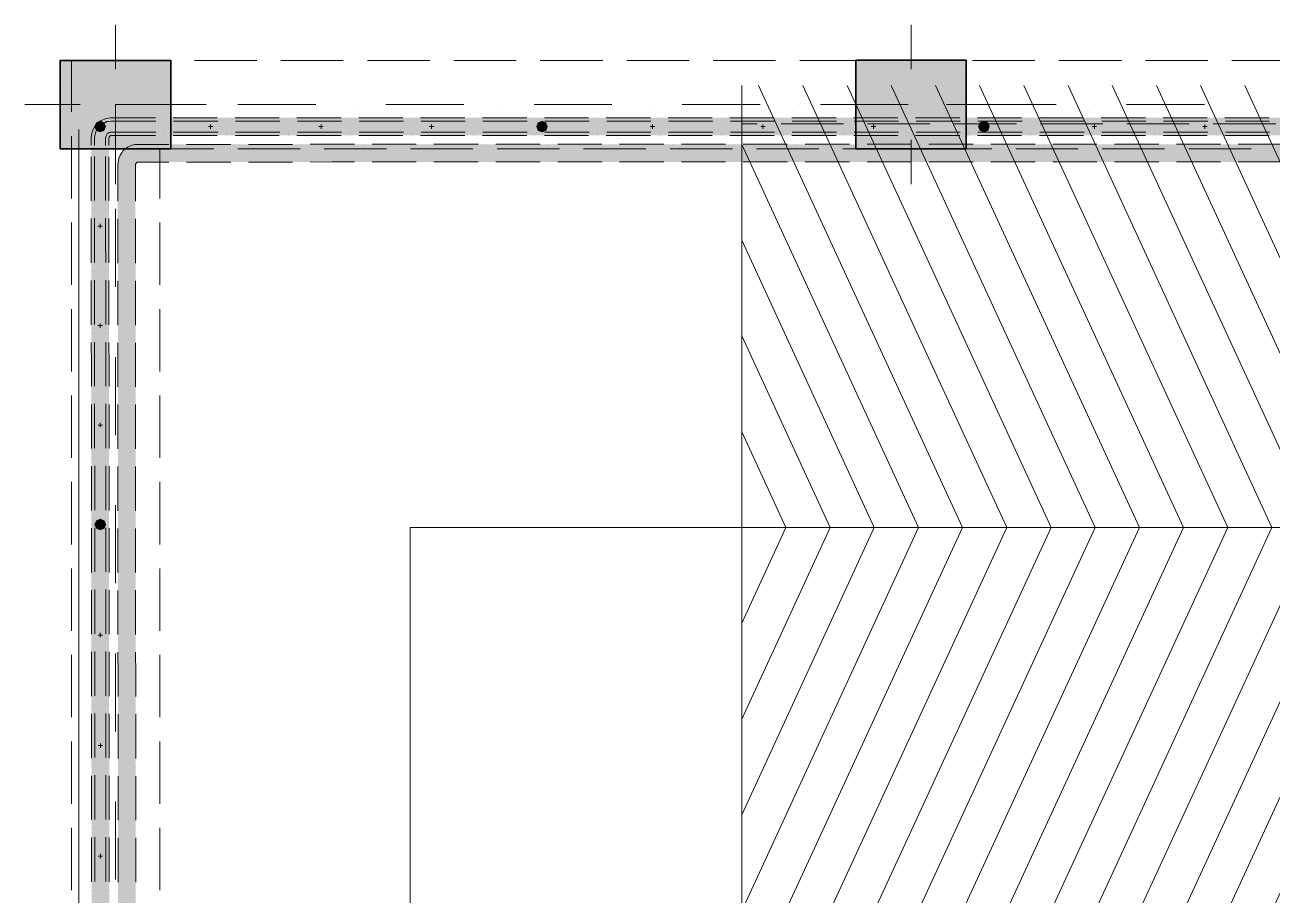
# Model space of a CAD drawing. Header units: inches. Extents: x 206002 to 410047, y 60394 to 83306.
# Drawn here: x 226548 to 229378, y 79418 to 81392 of the extents above; entities that cross this region are included whole.
import ezdxf

# ---------------------------------------------------------------- set-up
doc = ezdxf.new("R2010")
doc.units = ezdxf.units.IN
doc.header["$MEASUREMENT"] = 0
doc.layers.add('PDF_Shell - Roof', color=7, linetype='Continuous')
doc.layers.add('PDF_Structural - Bearing', color=7, linetype='Continuous')

msp = doc.modelspace()

# ---------------------------------------------------------------- hatches: boundary and pattern name
at = {"layer": 'PDF_Structural - Bearing', "true_color": 0xffffff, "transparency": 33554559}
for points in [[(226728.5, 81178.1), (226720.9, 81174.8), (226711.5, 81167.4), (226704.4, 81157.8), (226700, 81146.8), (226698.6, 81136.2), (226698.6, 81135), (226698.6, 81118.7), (226700.3, 77316.8), (226700.3, 77300.8), (226700.3, 77273.9), (226701.7, 77263.6), (226702.7, 77261.2), (226740.4, 77276.7), (226740.4, 77300.8), (226740.4, 77316.8), (226738.7, 81118.7), (226738.7, 81133.7), (226739.1, 81136.6), (226739.7, 81138.1), (226740.6, 81139.3), (226741.6, 81140.1), (226742.7, 81140.6), (226744.5, 81140.8)], [(237471.4, 81181), (226785.1, 81181), (226768.8, 81181), (226742.4, 81181), (226731.9, 81179.6), (226728.5, 81178.1), (226744.5, 81140.8), (226745.1, 81140.9), (226768.8, 81140.9), (226785.1, 81140.9), (237471.4, 81140.9)], [(226732.3, 81171.6), (226724.8, 81168.3), (226717, 81162.1), (226711.1, 81154.1), (226707.3, 81144.9), (226706.1, 81135.8), (226706.1, 81135), (226706.1, 81118.3), (226707.8, 77319.1), (226707.8, 77302.6), (226707.8, 77299), (226707.8, 77274.4), (226708.7, 77268.1), (226733.7, 77271.4), (226733.4, 77272.1), (226732.9, 77276), (226732.9, 77299), (226732.9, 77302.6), (226732.9, 77319.1), (226731.2, 81118.3), (226731.2, 81134.2), (226731.8, 81138.5), (226733.1, 81141.8), (226735.1, 81144.6), (226737.7, 81146.6), (226740.6, 81147.9), (226742.3, 81148.1)], [(226730.7, 81161), (226727.2, 81169.5), (226718.7, 81173), (226710.2, 81169.5), (226706.6, 81161), (226710.2, 81152.5), (226718.7, 81148.9), (226727.2, 81152.5)], [(237471.4, 81173.5), (226787.2, 81173.5), (226770.5, 81173.5), (226767.2, 81173.5), (226742.9, 81173.5), (226733.9, 81172.3), (226732.3, 81171.6), (226742.3, 81148.1), (226744.6, 81148.4), (226767.2, 81148.4), (226770.5, 81148.4), (226787.2, 81148.4), (237471.4, 81148.4)], [(227721.3, 81148.9), (227729.8, 81152.5), (227733.3, 81161), (227729.8, 81169.5), (227721.3, 81173), (227712.8, 81169.5), (227709.3, 81161), (227712.8, 81152.5)], [(228724, 81148.9), (228732.5, 81152.5), (228736, 81161), (228732.5, 81169.5), (228724, 81173), (228715.4, 81169.5), (228711.9, 81161), (228715.4, 81152.5)], [(226787.9, 81117.5), (226780.6, 81114.3), (226771.3, 81106.5), (226764.4, 81096.6), (226760.2, 81085.4), (226758.9, 81074.6), (226758.9, 81073.4), (226758.9, 81056.9), (226760.5, 77377.1), (226760.5, 77360.9), (226760.5, 77333.5), (226761.5, 77326.1), (226802.9, 77331.6), (226802.7, 77331.7), (226801.8, 77332.4), (226801.2, 77333.1), (226800.9, 77333.9), (226800.6, 77336.2), (226800.6, 77361), (226800.6, 77377.1), (226799, 81056.9), (226799, 81072.2), (226799.4, 81075.7), (226800.1, 81077.7), (226801.1, 81079.1), (226802.2, 81080), (226803.1, 81080.4), (226804.6, 81080.6)], [(237471.4, 81120.9), (226845.5, 81120.8), (226829.1, 81120.8), (226802.5, 81120.8), (226791.8, 81119.3), (226787.9, 81117.5), (226804.6, 81080.6), (226805.4, 81080.7), (226829.1, 81080.7), (226845.5, 81080.7), (237471.4, 81080.8)], [(226731.1, 80258.6), (226727.6, 80267.1), (226719.1, 80270.6), (226710.6, 80267.1), (226707, 80258.6), (226710.6, 80250.1), (226719.1, 80246.6), (226727.6, 80250.1)]]:
    msp.add_hatch(color=7, dxfattribs=at).paths.add_polyline_path(points)

# ---------------------------------------------------------------- linework, layer by layer
at = {"layer": 'PDF_Shell - Roof', "lineweight": 13}
for points in [[(228174.3, 81075), (228174.3, 81167.7), (228209.1, 81167.7)], [(228263.7, 81167.7), (228405.2, 81167.7)], [(228459.9, 81167.7), (228601.3, 81167.7)], [(228656, 81167.7), (228797.5, 81167.7)], [(228852.1, 81167.7), (228993.6, 81167.7)], [(229048.2, 81167.7), (229189.7, 81167.7)], [(229244.3, 81167.7), (229385.8, 81167.7)], [(228174.3, 80878.9), (228174.3, 81020.3)], [(228174.3, 80682.7), (228174.3, 80824.2)], [(228174.3, 80486.6), (228174.3, 80628.1)], [(228174.3, 80290.5), (228174.3, 80432)], [(228174.3, 80094.4), (228174.3, 80235.8)], [(228174.3, 79898.2), (228174.3, 80039.7)], [(228174.3, 79702.1), (228174.3, 79843.6)], [(228174.3, 79506), (228174.3, 79647.5)], [(228174.3, 79309.8), (228174.3, 79451.3)]]:
    msp.add_lwpolyline(points, dxfattribs=at)
at = {"layer": 'PDF_Structural - Bearing', "lineweight": 0}
for points in [[(226753.8, 81291.2), (226753.8, 81391.5)], [(228558.5, 81291.3), (228558.5, 81391.6)], [(226673.6, 81211), (226548.2, 81211)], [(226753.8, 81211), (226753.8, 81211)], [(226834, 81211), (226959.3, 81211)], [(228478.3, 81211.1), (228353, 81211.1)], [(228558.5, 81211.1), (228558.5, 81211.1)], [(228638.7, 81211.1), (228764.1, 81211.1)], [(226753.8, 81130.8), (226753.8, 81030.5)], [(228558.5, 81130.9), (228558.5, 81030.6)]]:
    msp.add_lwpolyline(points, dxfattribs=at)
at = {"layer": 'PDF_Structural - Bearing', "lineweight": 35}
for points in [[(226879.1, 81110.8), (226879.1, 81311.3), (226628.4, 81311.3), (226628.4, 81110.8)], [(228683.8, 81110.8), (228683.8, 81311.4), (228433.2, 81311.4), (228433.2, 81110.8)]]:
    msp.add_lwpolyline(points, close=True, dxfattribs=at)
at = {"layer": 'PDF_Structural - Bearing', "lineweight": 15}
for points in [[(226635.3, 81302.3), (226635.3, 81302.3)], [(226722.1, 81302.3), (226722.1, 81302.3)], [(226808.9, 81302.3), (226808.9, 81302.3)], [(228458.7, 81302.3), (228458.7, 81302.3)], [(228545.5, 81302.3), (228545.5, 81302.3)], [(228632.3, 81302.3), (228632.3, 81302.3)], [(226678.7, 81277.2), (226678.7, 81277.2)], [(226765.5, 81277.2), (226765.5, 81277.2)], [(226852.3, 81277.2), (226852.3, 81277.2)], [(228502.1, 81277.2), (228502.1, 81277.2)], [(228588.9, 81277.2), (228588.9, 81277.2)], [(228675.7, 81277.2), (228675.7, 81277.2)], [(226635.3, 81252.1), (226635.3, 81252.1)], [(226722.1, 81252.1), (226722.1, 81252.1)], [(226808.9, 81252.1), (226808.9, 81252.1)], [(228458.7, 81252.1), (228458.7, 81252.1)], [(228545.5, 81252.1), (228545.5, 81252.1)], [(228632.3, 81252.1), (228632.3, 81252.1)], [(226678.7, 81227.1), (226678.7, 81227.1)], [(226765.5, 81227.1), (226765.5, 81227.1)], [(226852.3, 81227.1), (226852.3, 81227.1)], [(228502.1, 81227.1), (228502.1, 81227.1)], [(228588.9, 81227.1), (228588.9, 81227.1)], [(228675.7, 81227.1), (228675.7, 81227.1)], [(226635.3, 81202), (226635.3, 81202)], [(226678.7, 81176.9), (226678.7, 81176.9)], [(226722.1, 81202), (226722.1, 81202)], [(226765.5, 81176.9), (226765.5, 81176.9)], [(226808.9, 81202), (226808.9, 81202)], [(226852.3, 81176.9), (226852.3, 81176.9)], [(228458.7, 81202), (228458.7, 81202)], [(228502.1, 81176.9), (228502.1, 81176.9)], [(228545.5, 81202), (228545.5, 81202)], [(228588.9, 81176.9), (228588.9, 81176.9)], [(228632.3, 81202), (228632.3, 81202)], [(228675.7, 81176.9), (228675.7, 81176.9)], [(226635.3, 81151.9), (226635.3, 81151.9)], [(226722.1, 81151.9), (226722.1, 81151.9)], [(226808.9, 81151.9), (226808.9, 81151.9)], [(228458.7, 81151.9), (228458.7, 81151.9)], [(228545.5, 81151.9), (228545.5, 81151.9)], [(228632.3, 81151.9), (228632.3, 81151.9)], [(226678.7, 81126.8), (226678.7, 81126.8)], [(226765.5, 81126.8), (226765.5, 81126.8)], [(226852.3, 81126.8), (226852.3, 81126.8)], [(228502.1, 81126.8), (228502.1, 81126.8)], [(228588.9, 81126.8), (228588.9, 81126.8)], [(228675.7, 81126.8), (228675.7, 81126.8)]]:
    msp.add_lwpolyline(points, dxfattribs=at)
at = {"layer": 'PDF_Structural - Bearing', "lineweight": 18}
for points in [[(226653.5, 81194.3), (226653.5, 81311.3), (226681.8, 81311.3)], [(226736.8, 81311.3), (226878.3, 81311.3)], [(226932.9, 81311.3), (227074.4, 81311.3)], [(227129.1, 81311.3), (227270.5, 81311.3)], [(227325.2, 81311.3), (227466.6, 81311.3)], [(227521.3, 81311.3), (227662.9, 81311.3)], [(227717.5, 81311.3), (227859, 81311.3)], [(227913.6, 81311.3), (228055.1, 81311.3)], [(228109.7, 81311.3), (228251.2, 81311.3)], [(228305.9, 81311.3), (228447.3, 81311.3)], [(228502, 81311.3), (228643.4, 81311.3)], [(228698.1, 81311.3), (228839.6, 81311.3)], [(228894.2, 81311.3), (229035.7, 81311.3)], [(229090.3, 81311.3), (229231.8, 81311.3)], [(229286.4, 81311.3), (229428, 81311.3)], [(226653.5, 80998.2), (226653.5, 81139.7)], [(226854, 80998.2), (226854, 81110.8), (226976.4, 81110.8)], [(227031, 81110.8), (227172.5, 81110.8)], [(227227.1, 81110.8), (227368.6, 81110.8)], [(227423.2, 81110.8), (227564.7, 81110.8)], [(227619.3, 81110.8), (227760.9, 81110.8)], [(227815.6, 81110.8), (227957, 81110.8)], [(228011.7, 81110.8), (228153.2, 81110.8)], [(228207.8, 81110.8), (228349.3, 81110.8)], [(228403.9, 81110.8), (228545.4, 81110.8)], [(228600, 81110.8), (228741.5, 81110.8)], [(228796.1, 81110.8), (228937.6, 81110.8)], [(228992.3, 81110.8), (229133.7, 81110.8)], [(229188.4, 81110.8), (229329.9, 81110.8)], [(226653.5, 80802.1), (226653.5, 80943.6)], [(226854, 80802.1), (226854, 80943.6)], [(226653.5, 80606), (226653.5, 80747.4)], [(226854, 80606), (226854, 80747.4)], [(226653.5, 80409.8), (226653.5, 80551.3)], [(226854, 80409.8), (226854, 80551.3)], [(226653.5, 80213.7), (226653.5, 80355.2)], [(226854, 80213.7), (226854, 80355.2)], [(226653.5, 80017.6), (226653.5, 80159)], [(226854, 80017.6), (226854, 80159.1)], [(226653.5, 79821.4), (226653.5, 79962.9)], [(226854, 79821.4), (226854, 79962.9)], [(226653.5, 79625.3), (226653.5, 79766.8)], [(226854, 79625.3), (226854, 79766.8)], [(226653.5, 79429.2), (226653.5, 79570.7)], [(226854, 79429.2), (226854, 79570.7)]]:
    msp.add_lwpolyline(points, dxfattribs=at)
at = {"layer": 'PDF_Structural - Bearing', "lineweight": 13}
for points in [[(228174.3, 77243.9), (228174.3, 79249.2), (228174.3, 81254.4)], [(226844.3, 81181), (226794.2, 81181), (226785.1, 81181), (226776.9, 81181), (226768.8, 81181), (226755.7, 81181), (226742.4, 81181), (226737.1, 81180.3), (226731.9, 81179.6), (226730.2, 81178.9), (226728.5, 81178.1), (226724.7, 81176.5), (226720.9, 81174.8), (226716.2, 81171.1), (226711.5, 81167.4), (226707.9, 81162.6), (226704.4, 81157.8), (226702.2, 81152.3), (226700, 81146.8), (226699.3, 81141.5), (226698.6, 81136.2), (226698.6, 81135.6), (226698.6, 81135), (226698.6, 81126.8), (226698.6, 81118.7)], [(226864.4, 81181), (226864.4, 81181)], [(226984.7, 81181), (226934.5, 81181), (226884.4, 81181)], [(227004.7, 81181), (227004.7, 81181)], [(227125, 81181), (227074.9, 81181), (227024.8, 81181)], [(227145.1, 81181), (227145.1, 81181)], [(227265.4, 81181), (227215.3, 81181), (227165.2, 81181)], [(227285.5, 81181), (227285.5, 81181)], [(227405.8, 81181), (227355.7, 81181), (227305.5, 81181)], [(227425.8, 81181), (227425.8, 81181)], [(227546.2, 81181), (227496, 81181), (227445.9, 81181)], [(227566.2, 81181), (227566.2, 81181)], [(227686.5, 81181), (227636.4, 81181), (227586.3, 81181)], [(227706.6, 81181), (227706.6, 81181)], [(227826.9, 81181), (227776.8, 81181), (227726.6, 81181)], [(227846.9, 81181), (227846.9, 81181)], [(227967.3, 81181), (227917.1, 81181), (227867, 81181)], [(227987.3, 81181), (227987.3, 81181)], [(228107.6, 81181), (228057.5, 81181), (228007.4, 81181)], [(228127.7, 81181), (228127.7, 81181)], [(228248, 81181), (228197.9, 81181), (228147.7, 81181)], [(228268.1, 81181), (228268.1, 81181)], [(228388.4, 81181), (228338.2, 81181), (228288.1, 81181)], [(228408.4, 81181), (228408.4, 81181)], [(228528.7, 81181), (228478.6, 81181), (228428.5, 81181)], [(228548.8, 81181), (228548.8, 81181)], [(228669.1, 81181), (228619, 81181), (228568.8, 81181)], [(228689.2, 81181), (228689.2, 81181)], [(228809.5, 81181), (228759.4, 81181), (228709.2, 81181)], [(228829.5, 81181), (228829.5, 81181)], [(228949.9, 81181), (228899.7, 81181), (228849.6, 81181)], [(228969.9, 81181), (228969.9, 81181)], [(229090.2, 81181), (229040.1, 81181), (228990, 81181)], [(229110.3, 81181), (229110.3, 81181)], [(229230.6, 81181), (229180.5, 81181), (229130.3, 81181)], [(229250.6, 81181), (229250.6, 81181)], [(229371, 81181), (229320.8, 81181), (229270.7, 81181)], [(226670.3, 77344.2), (226670.3, 81154.2)], [(226845.4, 81173.5), (226795.3, 81173.5), (226787.2, 81173.5), (226778.8, 81173.5), (226770.5, 81173.5), (226768.9, 81173.5), (226767.2, 81173.5), (226755.1, 81173.5), (226742.9, 81173.5), (226738.4, 81172.9), (226733.9, 81172.3), (226733.1, 81171.9), (226732.3, 81171.6), (226728.5, 81169.9), (226724.8, 81168.3), (226720.9, 81165.2), (226717, 81162.1), (226714, 81158.1), (226711.1, 81154.1), (226709.2, 81149.5), (226707.3, 81144.9), (226706.7, 81140.3), (226706.1, 81135.8)], [(226718.7, 81173), (226718.7, 81173)], [(226718.7, 81148.9), (226718.7, 81148.9)], [(226731.2, 81118.3), (226731.2, 81126.2), (226731.2, 81134.2), (226731.5, 81136.4), (226731.8, 81138.5), (226732.4, 81140.2), (226733.1, 81141.8), (226734.1, 81143.2), (226735.1, 81144.6), (226736.4, 81145.6), (226737.7, 81146.6), (226739.2, 81147.3), (226740.6, 81147.9), (226741.5, 81148), (226742.3, 81148.1), (226743.4, 81148.3), (226744.6, 81148.4), (226755.9, 81148.4), (226767.2, 81148.4), (226768.9, 81148.4), (226770.5, 81148.4), (226778.8, 81148.4), (226787.2, 81148.4), (226795.3, 81148.4), (226845.4, 81148.4)], [(226865.5, 81173.5), (226865.5, 81173.5)], [(226865.5, 81148.4), (226865.5, 81148.4)], [(226985.8, 81173.5), (226935.6, 81173.5), (226885.5, 81173.5)], [(226885.5, 81148.4), (226935.6, 81148.4), (226985.8, 81148.4)], [(226974.3, 81161), (226969.3, 81161), (226964.3, 81161)], [(226969.3, 81166), (226969.3, 81161), (226969.3, 81155.9)], [(227005.8, 81173.5), (227005.8, 81173.5)], [(227005.8, 81148.4), (227005.8, 81148.4)], [(227126.2, 81173.5), (227076, 81173.5), (227025.9, 81173.5)], [(227025.9, 81148.4), (227076, 81148.4), (227126.2, 81148.4)], [(227146.2, 81173.5), (227146.2, 81173.5)], [(227146.2, 81148.4), (227146.2, 81148.4)], [(227266.5, 81173.5), (227216.4, 81173.5), (227166.3, 81173.5)], [(227166.3, 81148.4), (227216.4, 81148.4), (227266.5, 81148.4)], [(227225, 81161), (227220, 81161), (227215, 81161)], [(227220, 81166), (227220, 81161), (227220, 81156)], [(227286.6, 81173.5), (227286.6, 81173.5)], [(227286.6, 81148.4), (227286.6, 81148.4)], [(227406.9, 81173.5), (227356.8, 81173.5), (227306.6, 81173.5)], [(227306.6, 81148.4), (227356.8, 81148.4), (227406.9, 81148.4)], [(227426.9, 81173.5), (227426.9, 81173.5)], [(227426.9, 81148.4), (227426.9, 81148.4)], [(227547.3, 81173.5), (227497.1, 81173.5), (227447, 81173.5)], [(227447, 81148.4), (227497.1, 81148.4), (227547.3, 81148.4)], [(227475.7, 81161), (227470.7, 81161), (227465.6, 81161)], [(227470.7, 81166), (227470.7, 81161), (227470.7, 81156)], [(227567.3, 81173.5), (227567.3, 81173.5)], [(227567.3, 81148.4), (227567.3, 81148.4)], [(227687.6, 81173.5), (227637.5, 81173.5), (227587.4, 81173.5)], [(227587.4, 81148.4), (227637.5, 81148.4), (227687.6, 81148.4)], [(227707.7, 81173.5), (227707.7, 81173.5)], [(227707.7, 81148.4), (227707.7, 81148.4)], [(227828, 81173.5), (227777.9, 81173.5), (227727.7, 81173.5)], [(227727.7, 81148.4), (227777.9, 81148.4), (227828, 81148.4)], [(227733.3, 81161), (227733.3, 81161)], [(227848.1, 81173.5), (227848.1, 81173.5)], [(227848.1, 81148.4), (227848.1, 81148.4)], [(227968.4, 81173.5), (227918.2, 81173.5), (227868.1, 81173.5)], [(227868.1, 81148.4), (227918.2, 81148.4), (227968.4, 81148.4)], [(227977, 81161), (227972, 81161), (227967, 81161)], [(227972, 81166), (227972, 81161), (227972, 81156)], [(227988.4, 81173.5), (227988.4, 81173.5)], [(227988.4, 81148.4), (227988.4, 81148.4)], [(228108.7, 81173.5), (228058.6, 81173.5), (228008.5, 81173.5)], [(228008.5, 81148.4), (228058.6, 81148.4), (228108.7, 81148.4)], [(228128.8, 81173.5), (228128.8, 81173.5)], [(228128.8, 81148.4), (228128.8, 81148.4)], [(228249.1, 81173.5), (228199, 81173.5), (228148.8, 81173.5)], [(228148.8, 81148.4), (228199, 81148.4), (228249.1, 81148.4)], [(228227.6, 81161), (228222.6, 81161), (228217.6, 81161)], [(228222.6, 81166), (228222.6, 81161), (228222.6, 81156)], [(228269.2, 81173.5), (228269.2, 81173.5)], [(228269.2, 81148.4), (228269.2, 81148.4)], [(228389.5, 81173.5), (228339.3, 81173.5), (228289.2, 81173.5)], [(228289.2, 81148.4), (228339.3, 81148.4), (228389.5, 81148.4)], [(228409.5, 81173.5), (228409.5, 81173.5)], [(228409.5, 81148.4), (228409.5, 81148.4)], [(228529.8, 81173.5), (228479.7, 81173.5), (228429.6, 81173.5)], [(228429.6, 81148.4), (228479.7, 81148.4), (228529.8, 81148.4)], [(228478.3, 81161), (228473.3, 81161), (228468.3, 81161)], [(228473.3, 81166), (228473.3, 81161), (228473.3, 81156)], [(228549.9, 81173.5), (228549.9, 81173.5)], [(228549.9, 81148.4), (228549.9, 81148.4)], [(228670.2, 81173.5), (228620.1, 81173.5), (228570, 81173.5)], [(228570, 81148.4), (228620.1, 81148.4), (228670.2, 81148.4)], [(228690.3, 81173.5), (228690.3, 81173.5)], [(228690.3, 81148.4), (228690.3, 81148.4)], [(228810.6, 81173.5), (228760.5, 81173.5), (228710.3, 81173.5)], [(228710.3, 81148.4), (228760.5, 81148.4), (228810.6, 81148.4)], [(228711.9, 81161), (228711.9, 81161)], [(228736, 81161), (228736, 81161)], [(228830.6, 81173.5), (228830.6, 81173.5)], [(228830.6, 81148.4), (228830.6, 81148.4)], [(228951, 81173.5), (228900.8, 81173.5), (228850.7, 81173.5)], [(228850.7, 81148.4), (228900.8, 81148.4), (228951, 81148.4)], [(228979.6, 81161), (228974.6, 81161), (228969.6, 81161)], [(228971, 81173.5), (228971, 81173.5)], [(228971, 81148.4), (228971, 81148.4)], [(228974.6, 81166), (228974.6, 81161), (228974.6, 81156)], [(229091.3, 81173.5), (229041.2, 81173.5), (228991.1, 81173.5)], [(228991.1, 81148.4), (229041.2, 81148.4), (229091.3, 81148.4)], [(229111.4, 81173.5), (229111.4, 81173.5)], [(229111.4, 81148.4), (229111.4, 81148.4)], [(229231.7, 81173.5), (229181.6, 81173.5), (229131.4, 81173.5)], [(229131.4, 81148.4), (229181.6, 81148.4), (229231.7, 81148.4)], [(229230.3, 81161), (229225.3, 81161), (229220.3, 81161)], [(229225.3, 81166), (229225.3, 81161), (229225.3, 81156)], [(229251.7, 81173.5), (229251.7, 81173.5)], [(229251.7, 81148.4), (229251.7, 81148.4)], [(229372.1, 81173.5), (229321.9, 81173.5), (229271.8, 81173.5)], [(229271.8, 81148.4), (229321.9, 81148.4), (229372.1, 81148.4)], [(226698.6, 81118.7), (226698.6, 81118.7)], [(226706.1, 81135.8), (226706.1, 81135.8)], [(226706.1, 81135.4), (226706.1, 81135), (226706.1, 81126.6), (226706.1, 81118.3)], [(226706.1, 81118.3), (226706.1, 81118.3)], [(226731.2, 81118.3), (226731.2, 81118.3)], [(226738.7, 81118.7), (226738.7, 81126.2), (226738.7, 81133.7), (226738.9, 81135.2), (226739.1, 81136.6), (226739.4, 81137.4), (226739.7, 81138.1), (226740.1, 81138.7), (226740.6, 81139.3), (226741.1, 81139.7), (226741.6, 81140.1), (226742.1, 81140.3), (226742.7, 81140.6), (226743.6, 81140.7), (226744.5, 81140.8)], [(226738.7, 81118.7), (226738.7, 81118.7)], [(226744.5, 81140.8), (226744.5, 81140.8)], [(226744.8, 81140.9), (226745.1, 81140.9), (226757, 81140.9), (226768.8, 81140.9), (226776.9, 81140.9), (226785.1, 81140.9), (226794.2, 81140.9), (226844.3, 81140.9)], [(226874.6, 81120.8), (226845.5, 81120.8), (226837.3, 81120.8), (226829.1, 81120.8), (226815.7, 81120.8), (226802.5, 81120.8), (226797.2, 81120.1), (226791.8, 81119.3), (226789.9, 81118.4), (226787.9, 81117.5), (226784.2, 81115.9), (226780.6, 81114.3), (226776, 81110.4), (226771.3, 81106.5), (226767.9, 81101.5), (226764.4, 81096.6), (226762.3, 81091), (226760.2, 81085.4), (226759.5, 81080), (226758.9, 81074.6), (226758.9, 81074), (226758.9, 81073.4), (226758.9, 81065.2), (226758.9, 81056.9), (226758.9, 81041.8), (226758.9, 80991.7)], [(226864.4, 81140.9), (226864.4, 81140.9)], [(226884.4, 81140.9), (226934.5, 81140.9), (226984.7, 81140.9)], [(226894.6, 81120.8), (226894.6, 81120.8)], [(227015, 81120.8), (226964.8, 81120.8), (226914.7, 81120.8)], [(227004.7, 81140.9), (227004.7, 81140.9)], [(227024.8, 81140.9), (227074.9, 81140.9), (227125, 81140.9)], [(227035, 81120.8), (227035, 81120.8)], [(227155.3, 81120.8), (227105.2, 81120.8), (227055.1, 81120.8)], [(227145.1, 81140.9), (227145.1, 81140.9)], [(227165.2, 81140.9), (227215.3, 81140.9), (227265.4, 81140.9)], [(227175.4, 81120.8), (227175.4, 81120.8)], [(227295.7, 81120.9), (227245.6, 81120.9), (227195.4, 81120.9)], [(227285.5, 81140.9), (227285.5, 81140.9)], [(227305.5, 81140.9), (227355.7, 81140.9), (227405.8, 81140.9)], [(227315.7, 81120.9), (227315.7, 81120.9)], [(227436.1, 81120.9), (227385.9, 81120.9), (227335.8, 81120.9)], [(227425.8, 81140.9), (227425.8, 81140.9)], [(227445.9, 81140.9), (227496, 81140.9), (227546.2, 81140.9)], [(227456.1, 81120.9), (227456.1, 81120.9)], [(227576.4, 81120.9), (227526.3, 81120.9), (227476.2, 81120.9)], [(227566.2, 81140.9), (227566.2, 81140.9)], [(227586.3, 81140.9), (227636.4, 81140.9), (227686.5, 81140.9)], [(227596.5, 81120.9), (227596.5, 81120.9)], [(227716.8, 81120.9), (227666.7, 81120.9), (227616.5, 81120.9)], [(227706.6, 81140.9), (227706.6, 81140.9)], [(227726.6, 81140.9), (227776.8, 81140.9), (227826.9, 81140.9)], [(227736.9, 81120.9), (227736.9, 81120.9)], [(227857.2, 81120.9), (227807, 81120.9), (227756.9, 81120.9)], [(227846.9, 81140.9), (227846.9, 81140.9)], [(227867, 81140.9), (227917.1, 81140.9), (227967.3, 81140.9)], [(227877.2, 81120.9), (227877.2, 81120.9)], [(227997.5, 81120.9), (227947.4, 81120.9), (227897.3, 81120.9)], [(227987.3, 81140.9), (227987.3, 81140.9)], [(228007.4, 81140.9), (228057.5, 81140.9), (228107.6, 81140.9)], [(228017.6, 81120.9), (228017.6, 81120.9)], [(228137.9, 81120.9), (228087.8, 81120.9), (228037.6, 81120.9)], [(228127.7, 81140.9), (228127.7, 81140.9)], [(228147.7, 81140.9), (228197.9, 81140.9), (228248, 81140.9)], [(228158, 81120.9), (228158, 81120.9)], [(228174.3, 77374.2), (228174.3, 81125.4)], [(228278.3, 81120.9), (228228.2, 81120.9), (228178, 81120.9)], [(228268.1, 81140.9), (228268.1, 81140.9)], [(228288.1, 81140.9), (228338.2, 81140.9), (228388.4, 81140.9)], [(228298.3, 81120.9), (228298.3, 81120.9)], [(228418.7, 81120.9), (228368.5, 81120.9), (228318.4, 81120.9)], [(228408.4, 81140.9), (228408.4, 81140.9)], [(228428.5, 81140.9), (228478.6, 81140.9), (228528.7, 81140.9)], [(228438.7, 81120.9), (228438.7, 81120.9)], [(228559, 81120.9), (228508.9, 81120.9), (228458.8, 81120.9)], [(228548.8, 81140.9), (228548.8, 81140.9)], [(228568.8, 81140.9), (228619, 81140.9), (228669.1, 81140.9)], [(228579.1, 81120.9), (228579.1, 81120.9)], [(228699.4, 81120.9), (228649.3, 81120.9), (228599.1, 81120.9)], [(228689.2, 81140.9), (228689.2, 81140.9)], [(228709.2, 81140.9), (228759.4, 81140.9), (228809.5, 81140.9)], [(228719.4, 81120.9), (228719.4, 81120.9)], [(228839.8, 81120.9), (228789.6, 81120.9), (228739.5, 81120.9)], [(228829.5, 81140.9), (228829.5, 81140.9)], [(228849.6, 81140.9), (228899.7, 81140.9), (228949.9, 81140.9)], [(228859.8, 81120.9), (228859.8, 81120.9)], [(228980.1, 81120.9), (228930, 81120.9), (228879.9, 81120.9)], [(228969.9, 81140.9), (228969.9, 81140.9)], [(228990, 81140.9), (229040.1, 81140.9), (229090.2, 81140.9)], [(229000.2, 81120.9), (229000.2, 81120.9)], [(229120.5, 81120.9), (229070.4, 81120.9), (229020.2, 81120.9)], [(229110.3, 81140.9), (229110.3, 81140.9)], [(229130.3, 81140.9), (229180.5, 81140.9), (229230.6, 81140.9)], [(229140.6, 81120.9), (229140.6, 81120.9)], [(229260.9, 81120.9), (229210.7, 81120.9), (229160.6, 81120.9)], [(229250.6, 81140.9), (229250.6, 81140.9)], [(229270.7, 81140.9), (229320.8, 81140.9), (229371, 81140.9)], [(229280.9, 81120.9), (229280.9, 81120.9)], [(229401.2, 81120.9), (229351.1, 81120.9), (229301, 81120.9)], [(226698.7, 81112.7), (226698.7, 81112.7)], [(226698.7, 81092.7), (226698.7, 81042.6), (226698.7, 80992.4)], [(226706.2, 81113.7), (226706.2, 81113.7)], [(226706.2, 81093.6), (226706.2, 81043.5), (226706.2, 80993.3)], [(226731.3, 81113.7), (226731.3, 81113.7)], [(226731.3, 80993.4), (226731.3, 81043.5), (226731.3, 81093.6)], [(226738.8, 81112.8), (226738.8, 81112.8)], [(226738.8, 80992.4), (226738.8, 81042.6), (226738.8, 81092.7)], [(226799, 80991.7), (226799, 81041.8), (226799, 81056.9), (226799, 81064.6), (226799, 81072.2), (226799.2, 81074), (226799.4, 81075.7), (226799.8, 81076.7), (226800.1, 81077.7), (226800.6, 81078.4), (226801.1, 81079.1), (226801.7, 81079.5), (226802.2, 81080), (226802.7, 81080.2), (226803.1, 81080.4), (226803.9, 81080.5), (226804.6, 81080.6)], [(226804.6, 81080.6), (226804.6, 81080.6)], [(226805, 81080.7), (226805.4, 81080.7), (226817.2, 81080.7), (226829.1, 81080.7), (226837.3, 81080.7), (226845.5, 81080.7), (226874.6, 81080.7)], [(226894.6, 81080.7), (226894.6, 81080.7)], [(226914.7, 81080.7), (226964.8, 81080.7), (227015, 81080.7)], [(227035, 81080.7), (227035, 81080.7)], [(227055.1, 81080.7), (227105.2, 81080.7), (227155.3, 81080.7)], [(227175.4, 81080.7), (227175.4, 81080.7)], [(227195.4, 81080.7), (227245.6, 81080.8), (227295.7, 81080.8)], [(227315.7, 81080.8), (227315.7, 81080.8)], [(227335.8, 81080.8), (227385.9, 81080.8), (227436.1, 81080.8)], [(227456.1, 81080.8), (227456.1, 81080.8)], [(227476.2, 81080.8), (227526.3, 81080.8), (227576.4, 81080.8)], [(227596.5, 81080.8), (227596.5, 81080.8)], [(227616.5, 81080.8), (227666.7, 81080.8), (227716.8, 81080.8)], [(227736.9, 81080.8), (227736.9, 81080.8)], [(227756.9, 81080.8), (227807, 81080.8), (227857.2, 81080.8)], [(227877.2, 81080.8), (227877.2, 81080.8)], [(227897.3, 81080.8), (227947.4, 81080.8), (227997.5, 81080.8)], [(228017.6, 81080.8), (228017.6, 81080.8)], [(228037.6, 81080.8), (228087.8, 81080.8), (228137.9, 81080.8)], [(228158, 81080.8), (228158, 81080.8)], [(228178, 81080.8), (228228.2, 81080.8), (228278.3, 81080.8)], [(228298.3, 81080.8), (228298.3, 81080.8)], [(228318.4, 81080.8), (228368.5, 81080.8), (228418.7, 81080.8)], [(228438.7, 81080.8), (228438.7, 81080.8)], [(228458.8, 81080.8), (228508.9, 81080.8), (228559, 81080.8)], [(228579.1, 81080.8), (228579.1, 81080.8)], [(228599.1, 81080.8), (228649.3, 81080.8), (228699.4, 81080.8)], [(228719.4, 81080.8), (228719.4, 81080.8)], [(228739.5, 81080.8), (228789.6, 81080.8), (228839.8, 81080.8)], [(228859.8, 81080.8), (228859.8, 81080.8)], [(228879.9, 81080.8), (228930, 81080.8), (228980.1, 81080.8)], [(229000.2, 81080.8), (229000.2, 81080.8)], [(229020.2, 81080.8), (229070.4, 81080.8), (229120.5, 81080.8)], [(229140.6, 81080.8), (229140.6, 81080.8)], [(229160.6, 81080.8), (229210.7, 81080.8), (229260.9, 81080.8)], [(229280.9, 81080.8), (229280.9, 81080.8)], [(229301, 81080.8), (229351.1, 81080.8), (229401.2, 81080.8)], [(226698.7, 80972.4), (226698.7, 80972.4)], [(226698.7, 80952.3), (226698.7, 80902.2), (226698.8, 80852.1)], [(226706.2, 80973.3), (226706.2, 80973.3)], [(226706.2, 80953.2), (226706.2, 80903.1), (226706.3, 80853)], [(226731.3, 80973.3), (226731.3, 80973.3)], [(226731.4, 80853), (226731.3, 80903.1), (226731.3, 80953.2)], [(226738.8, 80972.4), (226738.8, 80972.4)], [(226738.9, 80852.1), (226738.8, 80902.2), (226738.8, 80952.3)], [(226758.9, 80971.6), (226758.9, 80971.6)], [(226758.9, 80951.6), (226758.9, 80901.4), (226759, 80851.3)], [(226799, 80971.6), (226799, 80971.6)], [(226799.1, 80851.3), (226799, 80901.4), (226799, 80951.6)], [(226713.8, 80935.4), (226718.8, 80935.4), (226723.8, 80935.4)], [(226718.8, 80940.4), (226718.8, 80935.4), (226718.8, 80930.4)], [(226698.8, 80832), (226698.8, 80832)], [(226698.8, 80812), (226698.8, 80761.8), (226698.8, 80711.7)], [(226706.3, 80832.9), (226706.3, 80832.9)], [(226706.3, 80812.9), (226706.3, 80762.7), (226706.3, 80712.6)], [(226731.4, 80832.9), (226731.4, 80832.9)], [(226731.4, 80712.6), (226731.4, 80762.7), (226731.4, 80812.9)], [(226738.9, 80832), (226738.9, 80832)], [(226738.9, 80711.7), (226738.9, 80761.8), (226738.9, 80812)], [(226759, 80831.2), (226759, 80831.2)], [(226759, 80811.2), (226759, 80761.1), (226759, 80710.9)], [(226799.1, 80831.3), (226799.1, 80831.3)], [(226799.1, 80710.9), (226799.1, 80761.1), (226799.1, 80811.2)], [(226713.9, 80709.8), (226718.9, 80709.8), (226723.9, 80709.8)], [(226718.9, 80714.8), (226718.9, 80709.8), (226718.9, 80704.8)], [(226698.8, 80691.6), (226698.8, 80691.6)], [(226698.8, 80671.6), (226698.9, 80621.5), (226698.9, 80571.3)], [(226706.3, 80692.5), (226706.3, 80692.5)], [(226706.3, 80672.5), (226706.4, 80622.4), (226706.4, 80572.2)], [(226731.4, 80692.6), (226731.4, 80692.6)], [(226731.5, 80572.2), (226731.5, 80622.4), (226731.4, 80672.5)], [(226738.9, 80691.7), (226738.9, 80691.7)], [(226739, 80571.3), (226739, 80621.5), (226738.9, 80671.6)], [(226759, 80690.9), (226759, 80690.9)], [(226759, 80670.8), (226759.1, 80620.7), (226759.1, 80570.6)], [(226799.1, 80690.9), (226799.1, 80690.9)], [(226799.2, 80570.6), (226799.2, 80620.7), (226799.1, 80670.8)], [(226706.4, 80552.2), (226706.4, 80552.2)], [(226731.5, 80552.2), (226731.5, 80552.2)], [(226698.9, 80551.3), (226698.9, 80551.3)], [(226698.9, 80531.2), (226698.9, 80481.1), (226698.9, 80431)], [(226706.4, 80532.1), (226706.4, 80482), (226706.4, 80431.9)], [(226731.5, 80431.9), (226731.5, 80482), (226731.5, 80532.1)], [(226739, 80551.3), (226739, 80551.3)], [(226739, 80431), (226739, 80481.1), (226739, 80531.2)], [(226759.1, 80550.5), (226759.1, 80550.5)], [(226759.1, 80530.5), (226759.1, 80480.3), (226759.1, 80430.2)], [(226799.2, 80550.5), (226799.2, 80550.5)], [(226799.2, 80430.2), (226799.2, 80480.3), (226799.2, 80530.5)], [(226714, 80484.2), (226719, 80484.2), (226724, 80484.2)], [(226719, 80489.2), (226719, 80484.2), (226719, 80479.2)], [(226699, 80410.9), (226699, 80410.9)], [(226706.5, 80411.8), (226706.5, 80411.8)], [(226731.6, 80411.8), (226731.6, 80411.8)], [(226739.1, 80410.9), (226739.1, 80410.9)], [(226759.2, 80410.1), (226759.2, 80410.1)], [(226799.3, 80410.2), (226799.3, 80410.2)], [(226699, 80390.8), (226699, 80340.7), (226699, 80290.6)], [(226706.5, 80391.8), (226706.5, 80341.6), (226706.5, 80291.5)], [(226731.6, 80291.5), (226731.6, 80341.6), (226731.6, 80391.8)], [(226739.1, 80290.6), (226739.1, 80340.7), (226739.1, 80390.9)], [(226759.2, 80390.1), (226759.2, 80340), (226759.2, 80289.8)], [(226799.3, 80289.8), (226799.3, 80340), (226799.3, 80390.1)], [(226699, 80270.5), (226699, 80270.5)], [(226706.5, 80271.4), (226706.5, 80271.4)], [(226719.1, 80270.6), (226719.1, 80270.6)], [(226731.6, 80271.5), (226731.6, 80271.5)], [(226739.1, 80270.5), (226739.1, 80270.5)], [(226759.2, 80269.8), (226759.2, 80269.8)], [(226799.3, 80269.8), (226799.3, 80269.8)], [(226699, 80250.5), (226699, 80200.3), (226699.1, 80150.2)], [(226706.5, 80251.4), (226706.5, 80201.3), (226706.6, 80151.1)], [(226719.1, 80246.6), (226719.1, 80246.6)], [(226731.7, 80151.1), (226731.6, 80201.3), (226731.6, 80251.4)], [(226739.2, 80150.2), (226739.1, 80200.4), (226739.1, 80250.5)], [(226759.2, 80249.7), (226759.2, 80199.6), (226759.3, 80149.5)], [(226799.4, 80149.5), (226799.3, 80199.6), (226799.3, 80249.7)], [(228174.3, 80251.8), (227422.3, 80251.8), (227422.3, 78246.5), (228174.3, 78246.5), (237582.3, 78246.5), (237465.8, 78363.1)], [(226699.1, 80130.2), (226699.1, 80130.2)], [(226706.6, 80131.1), (226706.6, 80131.1)], [(226731.7, 80131.1), (226731.7, 80131.1)], [(226739.2, 80130.2), (226739.2, 80130.2)], [(226759.3, 80129.4), (226759.3, 80129.4)], [(226799.4, 80129.4), (226799.4, 80129.4)], [(226699.1, 80110.1), (226699.1, 80060), (226699.1, 80009.8)], [(226706.6, 80111), (226706.6, 80060.9), (226706.6, 80010.8)], [(226731.7, 80010.8), (226731.7, 80060.9), (226731.7, 80111)], [(226739.2, 80009.9), (226739.2, 80060), (226739.2, 80110.1)], [(226759.3, 80109.3), (226759.3, 80059.2), (226759.3, 80009.1)], [(226799.4, 80009.1), (226799.4, 80059.2), (226799.4, 80109.4)], [(226699.1, 79989.8), (226699.1, 79989.8)], [(226706.6, 79990.7), (226706.6, 79990.7)], [(226714.2, 80007.9), (226719.2, 80007.9), (226724.2, 80007.9)], [(226719.2, 80012.9), (226719.2, 80007.9), (226719.2, 80002.9)], [(226731.7, 79990.7), (226731.7, 79990.7)], [(226739.2, 79989.8), (226739.2, 79989.8)], [(226759.3, 79989), (226759.3, 79989)], [(226799.4, 79989), (226799.4, 79989)], [(226699.1, 79969.7), (226699.2, 79919.6), (226699.2, 79869.5)], [(226706.6, 79970.6), (226706.7, 79920.5), (226706.7, 79870.4)], [(226731.8, 79870.4), (226731.8, 79920.5), (226731.7, 79970.7)], [(226739.3, 79869.5), (226739.3, 79919.6), (226739.2, 79969.8)], [(226759.3, 79969), (226759.4, 79918.8), (226759.4, 79868.7)], [(226799.5, 79868.7), (226799.5, 79918.9), (226799.4, 79969)], [(226699.2, 79849.4), (226699.2, 79849.4)], [(226706.7, 79850.3), (226706.7, 79850.3)], [(226731.8, 79850.3), (226731.8, 79850.3)], [(226739.3, 79849.4), (226739.3, 79849.4)], [(226759.4, 79848.7), (226759.4, 79848.7)], [(226799.5, 79848.7), (226799.5, 79848.7)], [(226699.2, 79829.4), (226699.2, 79779.2), (226699.3, 79729.1)], [(226706.7, 79830.3), (226706.7, 79780.1), (226706.8, 79730)], [(226731.9, 79730), (226731.8, 79780.2), (226731.8, 79830.3)], [(226739.4, 79729.1), (226739.3, 79779.3), (226739.3, 79829.4)], [(226759.4, 79828.6), (226759.4, 79778.5), (226759.5, 79728.3)], [(226799.6, 79728.4), (226799.5, 79778.5), (226799.5, 79828.6)], [(226719.3, 79762.3), (226719.3, 79757.3), (226719.3, 79752.3)], [(226714.3, 79757.3), (226719.3, 79757.3), (226724.3, 79757.3)], [(226699.3, 79709.1), (226699.3, 79709.1)], [(226706.8, 79710), (226706.8, 79710)], [(226731.9, 79710), (226731.9, 79710)], [(226739.4, 79709.1), (226739.4, 79709.1)], [(226759.5, 79708.3), (226759.5, 79708.3)], [(226799.6, 79708.3), (226799.6, 79708.3)], [(226699.3, 79689), (226699.3, 79638.9), (226699.3, 79588.7)], [(226706.8, 79689.9), (226706.8, 79639.8), (226706.8, 79589.6)], [(226731.9, 79589.7), (226731.9, 79639.8), (226731.9, 79689.9)], [(226739.4, 79588.8), (226739.4, 79638.9), (226739.4, 79689)], [(226759.5, 79688.2), (226759.5, 79638.1), (226759.5, 79588)], [(226799.6, 79588), (226799.6, 79638.1), (226799.6, 79688.3)], [(226699.3, 79568.7), (226699.3, 79568.7)], [(226706.8, 79569.6), (226706.8, 79569.6)], [(226731.9, 79569.6), (226731.9, 79569.6)], [(226739.4, 79568.7), (226739.4, 79568.7)], [(226759.5, 79567.9), (226759.5, 79567.9)], [(226799.6, 79567.9), (226799.6, 79567.9)], [(226699.3, 79548.6), (226699.4, 79498.5), (226699.4, 79448.4)], [(226706.8, 79549.5), (226706.9, 79499.4), (226706.9, 79449.3)], [(226732, 79449.3), (226732, 79499.4), (226731.9, 79549.6)], [(226739.5, 79448.4), (226739.5, 79498.5), (226739.4, 79548.6)], [(226759.5, 79547.9), (226759.6, 79497.7), (226759.6, 79447.6)], [(226799.7, 79447.6), (226799.7, 79497.8), (226799.6, 79547.9)], [(226714.4, 79506.6), (226719.4, 79506.6), (226724.4, 79506.6)], [(226719.4, 79511.6), (226719.4, 79506.6), (226719.5, 79501.6)], [(226699.4, 79428.3), (226699.4, 79428.3)], [(226706.9, 79429.2), (226706.9, 79429.2)], [(226732, 79429.2), (226732, 79429.2)], [(226739.5, 79428.3), (226739.5, 79428.3)], [(226759.6, 79427.5), (226759.6, 79427.5)], [(226799.7, 79427.6), (226799.7, 79427.6)]]:
    msp.add_lwpolyline(points, dxfattribs=at)
at = {"layer": 'PDF_Structural - Bearing', "lineweight": 18}
for points in [[(228675.5, 80251.8), (228212.8, 81254.4), (228675.5, 80251.8), (228212.8, 79249.2)], [(228775.8, 80251.8), (228313.1, 81254.4), (228775.8, 80251.8), (228313.1, 79249.2)], [(228876.1, 80251.8), (228413.3, 81254.4), (228876.1, 80251.8), (228413.3, 79249.2)], [(228976.3, 80251.8), (228513.6, 81254.4), (228976.3, 80251.8), (228513.6, 79249.2)], [(229076.6, 80251.8), (228613.9, 81254.4), (229076.6, 80251.8), (228613.9, 79249.2)], [(229176.8, 80251.8), (228714.1, 81254.4), (229176.8, 80251.8), (228714.1, 79249.2)], [(229277.1, 80251.8), (228814.4, 81254.4), (229277.1, 80251.8), (228814.4, 79249.2)], [(229377.4, 80251.8), (228914.7, 81254.4), (229377.4, 80251.8), (228914.7, 79249.2)], [(229477.6, 80251.8), (229014.9, 81254.4), (229477.6, 80251.8), (229014.9, 79249.2)], [(229577.9, 80251.8), (229115.2, 81254.4), (229577.9, 80251.8), (229115.2, 79249.2)], [(229678.2, 80251.8), (229215.4, 81254.4), (229678.2, 80251.8), (229215.4, 79249.2)], [(229778.4, 80251.8), (229315.7, 81254.4), (229778.4, 80251.8), (229315.7, 79249.2)], [(228575.3, 80251.8), (228174.3, 81120.8), (228575.3, 80251.8), (228174.3, 79382.9)], [(228475, 80251.8), (228174.3, 80903.5), (228475, 80251.8), (228174.3, 79600.1)], [(228374.7, 80251.8), (228174.3, 80686.3), (228374.7, 80251.8), (228174.3, 79817.3)], [(228274.5, 80251.8), (228174.3, 80469), (228274.5, 80251.8), (228174.3, 80034.6)]]:
    msp.add_lwpolyline(points, close=True, dxfattribs=at)
at = {"layer": 'PDF_Structural - Bearing', "lineweight": 20}
for points in [[(226753.8, 81062.7), (226753.8, 81211), (226872, 81211)], [(226960.4, 81211), (226960.4, 81211)], [(227031.1, 81211), (227208, 81211)], [(227296.4, 81211), (227296.4, 81211)], [(227367.2, 81211), (227544.1, 81211)], [(227632.5, 81211), (227632.5, 81211)], [(227703.2, 81211), (227880, 81211)], [(227968.5, 81211), (227968.5, 81211)], [(228039.3, 81211), (228216, 81211)], [(228304.5, 81211), (228304.5, 81211)], [(228375.2, 81211), (228552.1, 81211)], [(228640.5, 81211), (228640.5, 81211)], [(228711.2, 81211), (228888.1, 81211)], [(228976.5, 81211), (228976.5, 81211)], [(229047.3, 81211), (229224.2, 81211)], [(229312.6, 81211), (229312.6, 81211)], [(226753.8, 80797.4), (226753.8, 80974.3)], [(226753.8, 80726.7), (226753.8, 80726.7)], [(226753.8, 80461.4), (226753.8, 80638.3)], [(226753.8, 80390.7), (226753.8, 80390.7)], [(226753.8, 80125.4), (226753.8, 80302.2)], [(226753.8, 80054.6), (226753.8, 80054.6)], [(226753.8, 79789.4), (226753.8, 79966.2)], [(226753.8, 79718.6), (226753.8, 79718.6)], [(226753.8, 79453.3), (226753.8, 79630.2)]]:
    msp.add_lwpolyline(points, dxfattribs=at)
at = {"layer": 'PDF_Structural - Bearing', "lineweight": 13}
for points in [[(226730.7, 81161), (226727.2, 81169.5), (226718.7, 81173), (226710.2, 81169.5), (226706.6, 81161), (226710.2, 81152.5), (226718.7, 81148.9), (226727.2, 81152.5)], [(227721.3, 81148.9), (227729.8, 81152.5), (227733.3, 81161), (227729.8, 81169.5), (227721.3, 81173), (227712.8, 81169.5), (227709.3, 81161), (227712.8, 81152.5)], [(228724, 81148.9), (228732.5, 81152.5), (228736, 81161), (228732.5, 81169.5), (228724, 81173), (228715.4, 81169.5), (228711.9, 81161), (228715.4, 81152.5)], [(228174.3, 80652.9), (228174.3, 77845.5)], [(226731.1, 80258.6), (226727.6, 80267.1), (226719.1, 80270.6), (226710.6, 80267.1), (226707, 80258.6), (226710.6, 80250.1), (226719.1, 80246.6), (226727.6, 80250.1)], [(228174.3, 80251.8), (237582.3, 80251.8)]]:
    msp.add_lwpolyline(points, close=True, dxfattribs=at)
at = {"layer": 'PDF_Structural - Bearing', "color": 7, "lineweight": 0, "true_color": 0xffffff, "transparency": 33554559}
for points in [[(226879.1, 81110.8), (226628.4, 81110.8), (226879.1, 81311.3), (226628.4, 81311.3)], [(228683.8, 81110.8), (228433.2, 81110.8), (228683.8, 81311.4), (228433.2, 81311.4)]]:
    msp.add_solid(points, dxfattribs=at)

doc.saveas('drawing.dxf')
